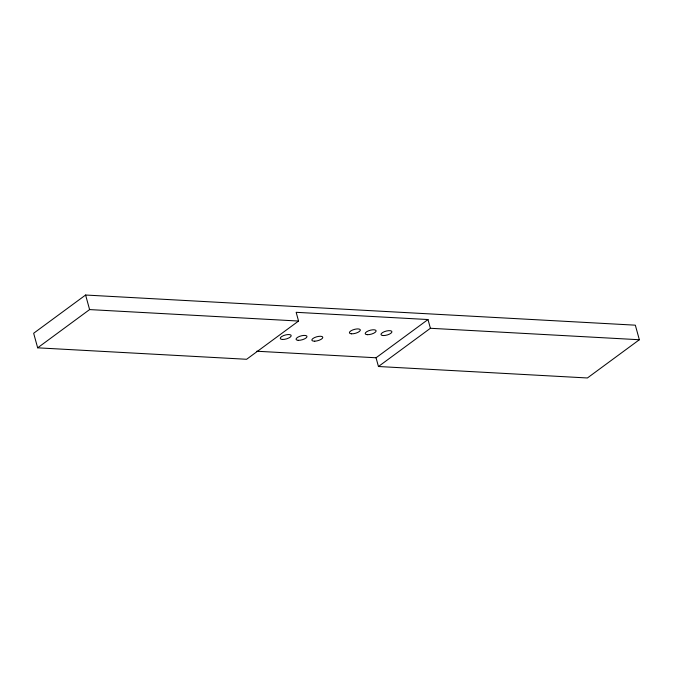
<?xml version="1.0" encoding="UTF-8"?>
<svg xmlns="http://www.w3.org/2000/svg" width="673" height="673" viewBox="0 0 673 673"><rect width="100%" height="100%" fill="white"/><g stroke="black" fill="none" stroke-linecap="round" stroke-linejoin="round"><path stroke-width="1.01" d="M378.453 366.507L587.403 377.974L639.35 339.739L635.337 325.177L85.597 295.026L33.65 333.261L37.663 347.823L246.612 359.281L298.56 321.046L296.154 312.314L427.994 319.54L430.4 328.281L378.453 366.507L376.047 357.775L427.994 319.54M37.663 347.823L89.602 309.588L298.56 321.046M430.4 328.281L639.35 339.739M256.766 351.23L376.047 357.775M85.597 295.026L89.602 309.588M383.122 335.549A5.662 2.027 -15.4 0 0 391.896 332.075A5.662 2.027 -15.4 0 0 384.359 331.663A5.662 2.027 -15.4 0 0 383.122 335.549M367.323 334.683A5.662 2.027 -15.4 0 0 376.098 331.209A5.662 2.027 -15.4 0 0 368.56 330.796A5.662 2.027 -15.4 0 0 367.323 334.683M351.55 333.816A5.662 2.027 -15.4 0 0 360.307 330.334A5.662 2.027 -15.4 0 0 352.736 329.938A5.662 2.027 -15.4 0 0 351.55 333.816M314.754 341.186A5.662 2.027 -15.4 0 0 322.813 337.35A5.662 2.027 -15.4 0 0 314.426 337.636A5.662 2.027 -15.4 0 0 314.754 341.186M298.198 340.319A5.662 2.027 -15.4 0 0 306.972 336.837A5.662 2.027 -15.4 0 0 299.435 336.424A5.662 2.027 -15.4 0 0 298.198 340.319M282.408 339.453A5.662 2.027 -15.4 0 0 291.173 335.97A5.662 2.027 -15.4 0 0 283.636 335.558A5.662 2.027 -15.4 0 0 282.408 339.453"/></g></svg>
